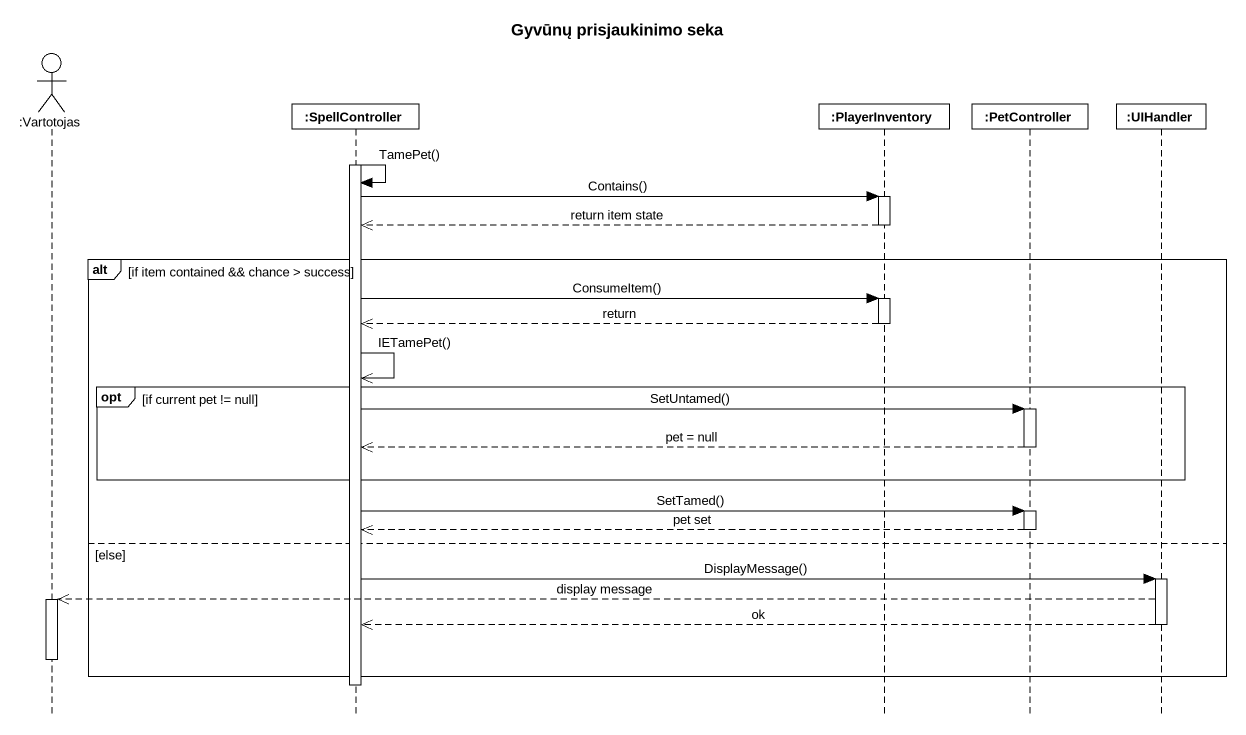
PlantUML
@startuml
title Gyvūnų prisjaukinimo seka
hide footbox
actor ":Vartotojas" as Vartotojas
participant ":SpellController" as SpellController
participant ":PlayerInventory" as PlayerInventory
participant ":PetController" as PetController
participant ":UIHandler" as UIHandler

activate SpellController
SpellController -> SpellController : TamePet()
SpellController -> PlayerInventory : Contains()
activate PlayerInventory
PlayerInventory -->> SpellController : return item state
deactivate PlayerInventory
alt if item contained && chance > success
  SpellController -> PlayerInventory : ConsumeItem()
  activate PlayerInventory
  PlayerInventory -->> SpellController : return
  deactivate PlayerInventory
  SpellController ->> SpellController : IETamePet()
  opt if current pet != null
    SpellController -> PetController : SetUntamed()
    activate PetController
    PetController -->> SpellController : pet = null
    deactivate PetController
  end
  SpellController -> PetController : SetTamed()
  activate PetController
  PetController -->> SpellController : pet set
  deactivate PetController
else else
  SpellController -> UIHandler : DisplayMessage()
  activate UIHandler
  UIHandler -->> Vartotojas : display message
  activate Vartotojas
  UIHandler -->> SpellController : ok
  deactivate UIHandler
  deactivate Vartotojas
end
deactivate SpellController
@enduml
